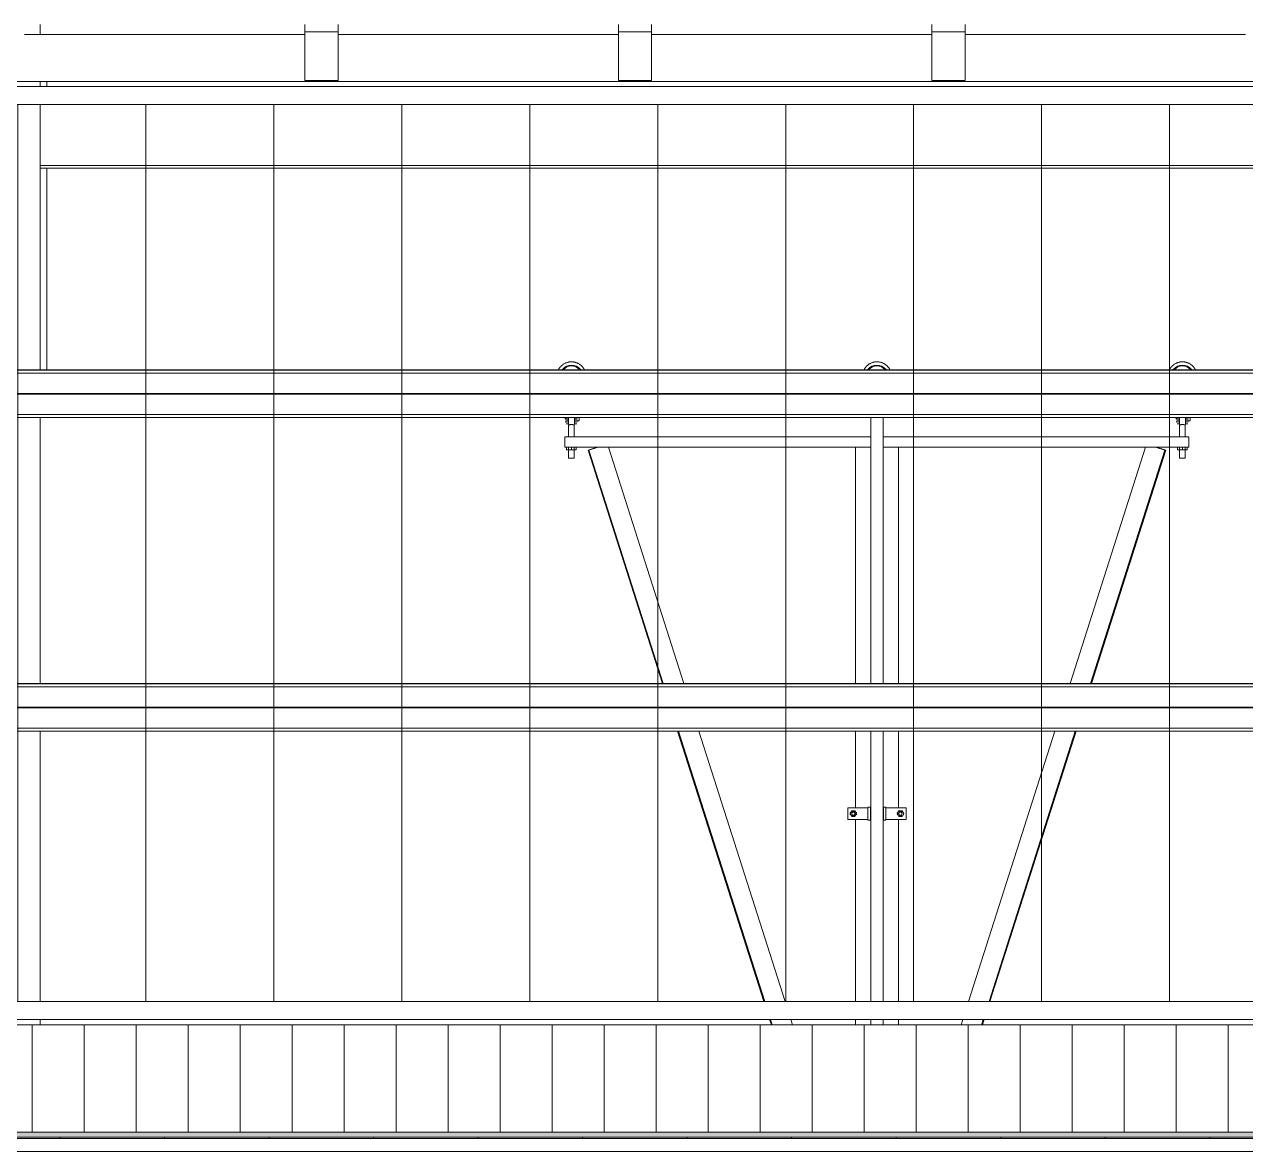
# Model space of a CAD drawing. Header units: inches. Extents: x -23565 to -21, y -324 to 853.
# Drawn here: x -2414.6 to -2226.7, y 173 to 346.4 of the extents above; entities that cross this region are included whole.
import ezdxf

# ---------------------------------------------------------------- set-up
doc = ezdxf.new("R2010")
doc.units = ezdxf.units.IN
doc.header["$MEASUREMENT"] = 0
for name, color, linetype, lineweight in [('A-GLAZ-CWMG', 51, 'Continuous', 13), ('A-ROOF', 132, 'Continuous', 13), ('A-ROOF-PATT', 132, 'Continuous', 13), ('A-WALL', 113, 'Continuous', 13), ('A-WALL-PATT', 111, 'Continuous', 25), ('I-WALL', 2, 'Continuous', 13), ('Q-SPCQ', 91, 'Continuous', 13), ('S-BEAM', 12, 'Continuous', 13)]:
    doc.layers.add(name, color=color, linetype=linetype, lineweight=lineweight)

# ---------------------------------------------------------------- blocks, each defined once
blk = doc.blocks.new('Basketball_Backstop-Performance_Sports_Systems-3103-Ceiling_Hung - 27_-0_ to 27_-11 7_8_-706978-Building Section - East_West looking South _ Fieldhouse')
at = {"layer": 'Q-SPCQ', "color": 10, "lineweight": 9}
for p, q in [((24908.67, 285.69), (24908.67, 285.91)), ((24908.67, 285.91), (24908.67, 285.69)), ((24908.67, 285.69), (24908.67, 285.69)), ((24908.8, 285.69), (24908.8, 285.94)), ((24908.8, 285.16), (24908.8, 285.69)), ((24909.05, 285.94), (24909.05, 285.69)), ((24909.14, 285.94), (24909.05, 285.94)), ((24909.05, 285.69), (24909.05, 285.16)), ((24909.14, 285.66), (24909.14, 285.89)), ((24909.14, 284.87), (24909.14, 285.66)), ((24910.17, 285.94), (24910.08, 285.94)), ((24910.08, 285.89), (24910.08, 285.66)), ((24910.08, 285.66), (24910.08, 284.87)), ((24910.17, 285.69), (24910.17, 285.94)), ((24910.17, 285.16), (24910.17, 285.69)), ((24910.42, 285.94), (24910.42, 285.69)), ((24910.8, 285.94), (24910.42, 285.94)), ((24910.42, 285.69), (24910.42, 285.16)), ((24910.8, 285.93), (24910.8, 285.69)), ((24910.8, 285.69), (24910.8, 285.45)), ((24955.67, 285.94), (24955.67, 245.04)), ((24957.55, 245.04), (24957.55, 285.94)), ((25002.67, 285.69), (25002.67, 285.91)), ((25002.67, 285.91), (25002.67, 285.69)), ((25002.67, 285.69), (25002.67, 285.69)), ((25002.8, 285.69), (25002.8, 285.94)), ((25002.8, 285.16), (25002.8, 285.69)), ((25003.05, 285.94), (25003.05, 285.69)), ((25003.14, 285.94), (25003.05, 285.94)), ((25003.05, 285.69), (25003.05, 285.16)), ((25003.14, 285.66), (25003.14, 285.89)), ((25003.14, 284.87), (25003.14, 285.66)), ((25004.17, 285.94), (25004.08, 285.94)), ((25004.08, 285.89), (25004.08, 285.66)), ((25004.08, 285.66), (25004.08, 284.87)), ((25004.17, 285.69), (25004.17, 285.94)), ((25004.17, 285.16), (25004.17, 285.69)), ((25004.42, 285.94), (25004.42, 285.69)), ((25004.8, 285.94), (25004.42, 285.94)), ((25004.42, 285.69), (25004.42, 285.16)), ((25004.8, 285.93), (25004.8, 285.69)), ((25004.8, 285.69), (25004.8, 285.45)), ((24908.67, 285.25), (24908.8, 285.25)), ((24908.8, 284.94), (24909.05, 284.94)), ((24909.05, 285.44), (24909.14, 285.44)), ((24909.14, 284.75), (24909.17, 284.75)), ((24909.17, 284.75), (24909.17, 282.95)), ((24910.04, 282.95), (24910.04, 284.75)), ((24910.04, 284.75), (24910.08, 284.75)), ((24910.08, 285.44), (24910.17, 285.44)), ((24910.17, 284.94), (24910.42, 284.94)), ((24910.42, 285.44), (24910.8, 285.44)), ((25002.67, 285.25), (25002.8, 285.25)), ((25002.8, 284.94), (25003.05, 284.94)), ((25003.05, 285.44), (25003.14, 285.44)), ((25003.14, 284.75), (25003.17, 284.75)), ((25003.17, 284.75), (25003.17, 282.95)), ((25004.04, 282.95), (25004.04, 284.75)), ((25004.04, 284.75), (25004.08, 284.75)), ((25004.08, 285.44), (25004.17, 285.44)), ((25004.17, 284.94), (25004.42, 284.94)), ((25004.42, 285.44), (25004.8, 285.44)), ((24908.61, 281.37), (24908.61, 282.95)), ((24955.68, 282.95), (24908.61, 282.95)), ((25004.61, 282.95), (24957.55, 282.95)), ((25004.61, 282.95), (25004.61, 281.37)), ((24955.68, 281.37), (24908.61, 281.37)), ((24908.86, 281.37), (24908.86, 280.94)), ((24909.61, 280.94), (24908.86, 280.94)), ((24909.17, 281.37), (24909.17, 279.69)), ((24909.61, 281.37), (24909.61, 280.94)), ((24910.36, 280.94), (24909.61, 280.94)), ((24910.04, 279.69), (24910.04, 281.37)), ((24910.36, 281.37), (24910.36, 280.94)), ((24913.59, 281.37), (24912.17, 280.92)), ((24912.17, 280.92), (24912.3, 280.92)), ((24912.17, 280.92), (24923.61, 245.04)), ((24912.3, 280.92), (24913.73, 281.37)), ((24923.74, 245.04), (24912.3, 280.92)), ((24915.29, 281.37), (24926.88, 245.04)), ((24953.29, 281.37), (24953.29, 245.04)), ((25004.61, 281.37), (24957.55, 281.37)), ((24959.92, 245.04), (24959.92, 281.37)), ((24986.33, 245.04), (24997.92, 281.37)), ((25000.91, 280.92), (24989.47, 245.04)), ((25001.04, 280.92), (24989.6, 245.04)), ((24999.49, 281.37), (25000.91, 280.92)), ((25001.04, 280.92), (24999.62, 281.37)), ((25000.91, 280.92), (25001.04, 280.92)), ((25002.86, 281.37), (25002.86, 280.94)), ((25003.61, 280.94), (25002.86, 280.94)), ((25003.17, 281.37), (25003.17, 279.69)), ((25003.61, 281.37), (25003.61, 280.94)), ((25004.36, 280.94), (25003.61, 280.94)), ((25004.04, 279.69), (25004.04, 281.37)), ((25004.36, 281.37), (25004.36, 280.94)), ((24910.04, 279.69), (24909.17, 279.69)), ((25004.04, 279.69), (25003.17, 279.69)), ((24925.95, 237.69), (24939.22, 196.09)), ((24939.35, 196.09), (24926.09, 237.69)), ((24929.23, 237.69), (24942.49, 196.09)), ((24953.29, 237.69), (24953.29, 225.92)), ((24955.67, 237.69), (24955.67, 196.09)), ((24957.55, 196.09), (24957.55, 237.65)), ((24959.92, 225.86), (24959.92, 237.65)), ((24970.72, 196.09), (24983.99, 237.69)), ((24987.12, 237.69), (24973.86, 196.09)), ((24987.26, 237.69), (24973.99, 196.09)), ((24955.23, 225.87), (24952.11, 225.87)), ((24952.11, 225.56), (24952.11, 225.87)), ((24952.11, 224.44), (24952.11, 225.56)), ((24955.61, 226), (24955.23, 226)), ((24955.23, 225.95), (24955.23, 224)), ((24955.61, 224), (24955.61, 225.96)), ((24955.67, 225.96), (24955.67, 196.09)), ((24957.98, 226), (24957.61, 226)), ((24957.61, 225.99), (24957.61, 224)), ((24957.98, 224), (24957.98, 225.99)), ((24961.11, 225.87), (24957.98, 225.87)), ((24961.11, 225.87), (24961.11, 225.56)), ((24961.11, 225.56), (24961.11, 224.44)), ((24952.11, 224.12), (24952.11, 224.44)), ((24952.11, 224.12), (24955.23, 224.12)), ((24952.73, 225.44), (24952.48, 225)), ((24952.48, 225), (24952.73, 224.56)), ((24953.23, 225.44), (24952.73, 225.44)), ((24952.73, 224.56), (24953.23, 224.56)), ((24952.76, 225.28), (24952.94, 225.28)), ((24952.94, 224.72), (24952.76, 224.72)), ((24953.02, 225.28), (24953.2, 225.28)), ((24953.2, 224.72), (24953.02, 224.72)), ((24953.49, 225), (24953.23, 225.44)), ((24953.23, 224.56), (24953.49, 225)), ((24953.29, 225.08), (24953.29, 224.92)), ((24953.29, 224.14), (24953.29, 196.09)), ((24955.23, 224), (24955.61, 224)), ((24957.61, 224), (24957.98, 224)), ((24957.98, 224.12), (24961.11, 224.12)), ((24959.98, 225.44), (24959.73, 225)), ((24959.73, 225), (24959.98, 224.56)), ((24959.92, 224.92), (24959.92, 225.08)), ((24959.92, 196.09), (24959.92, 224.14)), ((24960.48, 225.44), (24959.98, 225.44)), ((24959.98, 224.56), (24960.48, 224.56)), ((24960.01, 225.28), (24960.19, 225.28)), ((24960.19, 224.72), (24960.01, 224.72)), ((24960.27, 225.28), (24960.45, 225.28)), ((24960.45, 224.72), (24960.27, 224.72)), ((24960.74, 225), (24960.48, 225.44)), ((24960.48, 224.56), (24960.74, 225)), ((24961.11, 224.44), (24961.11, 224.12))]:
    blk.add_line(p, q, dxfattribs=at)
at = {"layer": 'Q-SPCQ', "color": 8, "lineweight": 9}
for p, q in [((24940.1, 193.34), (24940.37, 192.49)), ((24940.5, 192.49), (24940.23, 193.34)), ((24943.37, 193.34), (24943.64, 192.49)), ((24953.29, 193.34), (24953.29, 192.49)), ((24955.67, 193.34), (24955.67, 192.49)), ((24955.67, 193.34), (24955.67, 192.49)), ((24957.55, 192.49), (24957.55, 193.34)), ((24959.92, 192.49), (24959.92, 193.34)), ((24969.57, 192.49), (24969.84, 193.34)), ((24972.98, 193.34), (24972.71, 192.49)), ((24973.12, 193.34), (24972.85, 192.49))]:
    blk.add_line(p, q, dxfattribs=at)
at = {"layer": 'Q-SPCQ', "color": 10, "lineweight": 9, "flags": 128}
for points in [[(24911.61, 293.29), (24911.56, 293.37), (24911.52, 293.45), (24911.47, 293.52), (24911.42, 293.59), (24911.36, 293.66), (24911.3, 293.73), (24911.24, 293.8), (24911.18, 293.86), (24911.11, 293.93), (24911.05, 293.98), (24910.97, 294.04), (24910.9, 294.09), (24910.83, 294.14), (24910.75, 294.19), (24910.67, 294.23), (24910.59, 294.28), (24910.51, 294.31), (24910.43, 294.35), (24910.34, 294.38), (24910.26, 294.41), (24910.17, 294.43), (24910.08, 294.45), (24909.99, 294.47), (24909.91, 294.48), (24909.82, 294.49), (24909.73, 294.5), (24909.64, 294.5), (24909.55, 294.5), (24909.46, 294.49), (24909.37, 294.49), (24909.28, 294.48), (24909.19, 294.46), (24909.1, 294.44), (24909.01, 294.42), (24908.93, 294.39), (24908.84, 294.36), (24908.76, 294.33), (24908.68, 294.3), (24908.59, 294.26), (24908.51, 294.21), (24908.44, 294.17), (24908.36, 294.12), (24908.29, 294.07), (24908.22, 294.01), (24908.15, 293.96), (24908.08, 293.9), (24908.01, 293.83), (24907.95, 293.77), (24907.89, 293.7), (24907.84, 293.63), (24907.78, 293.56), (24907.73, 293.49), (24907.68, 293.41), (24907.64, 293.33)], [(24958.61, 293.29), (24958.56, 293.37), (24958.52, 293.45), (24958.47, 293.52), (24958.42, 293.59), (24958.36, 293.66), (24958.3, 293.73), (24958.24, 293.8), (24958.18, 293.86), (24958.11, 293.93), (24958.05, 293.98), (24957.97, 294.04), (24957.9, 294.09), (24957.83, 294.14), (24957.75, 294.19), (24957.67, 294.23), (24957.59, 294.28), (24957.51, 294.31), (24957.43, 294.35), (24957.34, 294.38), (24957.26, 294.41), (24957.17, 294.43), (24957.08, 294.45), (24956.99, 294.47), (24956.91, 294.48), (24956.82, 294.49), (24956.73, 294.5), (24956.64, 294.5), (24956.55, 294.5), (24956.46, 294.49), (24956.37, 294.49), (24956.28, 294.48), (24956.19, 294.46), (24956.1, 294.44), (24956.01, 294.42), (24955.93, 294.39), (24955.84, 294.36), (24955.76, 294.33), (24955.68, 294.3), (24955.59, 294.26), (24955.51, 294.21), (24955.44, 294.17), (24955.36, 294.12), (24955.29, 294.07), (24955.22, 294.01), (24955.15, 293.96), (24955.08, 293.9), (24955.01, 293.83), (24954.95, 293.77), (24954.89, 293.7), (24954.84, 293.63), (24954.78, 293.56), (24954.73, 293.49), (24954.68, 293.41), (24954.64, 293.33)], [(25005.61, 293.29), (25005.56, 293.37), (25005.52, 293.45), (25005.47, 293.52), (25005.42, 293.59), (25005.36, 293.66), (25005.3, 293.73), (25005.24, 293.8), (25005.18, 293.86), (25005.11, 293.93), (25005.05, 293.98), (25004.97, 294.04), (25004.9, 294.09), (25004.83, 294.14), (25004.75, 294.19), (25004.67, 294.23), (25004.59, 294.28), (25004.51, 294.31), (25004.43, 294.35), (25004.34, 294.38), (25004.26, 294.41), (25004.17, 294.43), (25004.08, 294.45), (25003.99, 294.47), (25003.91, 294.48), (25003.82, 294.49), (25003.73, 294.5), (25003.64, 294.5), (25003.55, 294.5), (25003.46, 294.49), (25003.37, 294.49), (25003.28, 294.48), (25003.19, 294.46), (25003.1, 294.44), (25003.01, 294.42), (25002.93, 294.39), (25002.84, 294.36), (25002.76, 294.33), (25002.68, 294.3), (25002.59, 294.26), (25002.51, 294.21), (25002.44, 294.17), (25002.36, 294.12), (25002.29, 294.07), (25002.22, 294.01), (25002.15, 293.96), (25002.08, 293.9), (25002.01, 293.83), (25001.95, 293.77), (25001.89, 293.7), (25001.84, 293.63), (25001.78, 293.56), (25001.73, 293.49), (25001.68, 293.41), (25001.64, 293.33)], [(24952.73, 225), (24952.73, 225.01), (24952.73, 225.02), (24952.73, 225.03), (24952.73, 225.04), (24952.74, 225.05), (24952.74, 225.06), (24952.74, 225.07), (24952.74, 225.08), (24952.75, 225.09)], [(24952.75, 224.91), (24952.75, 224.92), (24952.74, 224.93), (24952.74, 224.94), (24952.74, 224.95), (24952.74, 224.96), (24952.73, 224.97), (24952.73, 224.98), (24952.73, 224.99), (24952.73, 225), (24952.73, 225)], [(24952.83, 224.8), (24952.82, 224.81), (24952.82, 224.81), (24952.81, 224.82), (24952.8, 224.83), (24952.8, 224.83), (24952.79, 224.84), (24952.78, 224.85), (24952.78, 224.86), (24952.77, 224.86), (24952.77, 224.87)], [(24952.86, 225.22), (24952.87, 225.23), (24952.88, 225.23), (24952.89, 225.23), (24952.9, 225.24), (24952.91, 225.24), (24952.92, 225.24), (24952.93, 225.24), (24952.94, 225.25), (24952.95, 225.25), (24952.96, 225.25), (24952.97, 225.25), (24952.98, 225.25), (24952.98, 225.25)], [(24952.98, 224.75), (24952.97, 224.75), (24952.96, 224.75), (24952.95, 224.75), (24952.94, 224.75), (24952.93, 224.75), (24952.92, 224.76), (24952.91, 224.76), (24952.9, 224.76), (24952.89, 224.77), (24952.88, 224.77), (24952.88, 224.77), (24952.87, 224.78), (24952.86, 224.78)], [(24952.98, 225.25), (24952.98, 225.25), (24952.99, 225.25), (24953.01, 225.25)], [(24953, 224.75), (24952.99, 224.75), (24952.98, 224.75), (24952.98, 224.75)], [(24953.19, 224.75), (24953.15, 224.75), (24953.1, 224.75), (24953.07, 224.75), (24953.04, 224.75), (24953.02, 224.75)], [(24953.03, 225.25), (24953.05, 225.25), (24953.09, 225.25), (24953.12, 225.25), (24953.17, 225.25), (24953.21, 225.25)], [(24960.13, 224.75), (24960.09, 224.75), (24960.05, 224.75), (24960.01, 224.75)], [(24960.02, 225.25), (24960.07, 225.25), (24960.11, 225.25), (24960.14, 225.25), (24960.17, 225.25), (24960.2, 225.25)], [(24960.21, 225.25), (24960.22, 225.25), (24960.23, 225.25), (24960.23, 225.25)], [(24960.23, 224.75), (24960.23, 224.75), (24960.22, 224.75)], [(24960.23, 225.25), (24960.24, 225.25), (24960.25, 225.25), (24960.26, 225.25), (24960.27, 225.25), (24960.28, 225.25), (24960.29, 225.24)], [(24960.27, 224.75), (24960.26, 224.75), (24960.25, 224.75), (24960.24, 224.75), (24960.23, 224.75), (24960.23, 224.75)], [(24960.38, 224.8), (24960.37, 224.8), (24960.37, 224.79), (24960.36, 224.78), (24960.35, 224.78), (24960.34, 224.77), (24960.33, 224.77), (24960.32, 224.77)], [(24960.34, 225.23), (24960.35, 225.22), (24960.36, 225.22), (24960.36, 225.21), (24960.37, 225.21), (24960.38, 225.2), (24960.39, 225.19), (24960.4, 225.19), (24960.4, 225.18), (24960.41, 225.17), (24960.42, 225.17), (24960.42, 225.16), (24960.43, 225.15), (24960.44, 225.14), (24960.44, 225.14), (24960.45, 225.13)], [(24960.46, 225.09), (24960.47, 225.08), (24960.47, 225.07), (24960.47, 225.06), (24960.48, 225.05)]]:
    blk.add_lwpolyline(points, dxfattribs=at)
at = {"layer": 'Q-SPCQ', "color": 10, "lineweight": 9}
for centre, radius, start, end in [((24909.61, 292.25), 1.75, 37.0188, 142.9812), ((24909.61, 292.25), 1.63, 40.3443, 139.6557), ((24956.61, 292.25), 1.75, 37.0188, 142.9812), ((24956.61, 292.25), 1.62, 40.3443, 139.6557), ((25003.61, 292.25), 1.75, 37.0188, 142.9812), ((25003.61, 292.25), 1.62, 40.3443, 139.6557), ((24952.76, 225), 0.281, 135, 165), ((24952.76, 225), 0.281, 195, 225), ((24952.98, 225), 0.25, 0, 180), ((24952.98, 225), 0.25, 150, 225), ((24952.98, 225), 0.25, 180, 0), ((24952.98, 225), 0.25, 90, 120), ((24952.98, 225), 0.25, 240, 270), ((24952.98, 225), 0.25, 45, 90), ((24952.98, 225), 0.25, 270, 300), ((24952.98, 225), 0.25, 330, 30), ((24953.2, 225), 0.281, 15, 45), ((24953.2, 225), 0.281, 315, 345), ((24960.01, 225), 0.281, 135, 165), ((24960.01, 225), 0.281, 195, 225), ((24960.23, 225), 0.25, 0, 180), ((24960.23, 225), 0.25, 180, 0), ((24960.23, 225), 0.25, 90, 105), ((24960.23, 225), 0.25, 75, 90), ((24960.23, 225), 0.25, 15, 60), ((24960.45, 225), 0.281, 15, 45), ((24960.45, 225), 0.281, 315, 345)]:
    blk.add_arc(centre, radius, start, end, dxfattribs=at)
for points in [[(24910.04, 284.75), (24910.04, 284.75), (24910.04, 284.75), (24910.03, 284.76), (24910.02, 284.76), (24910, 284.77), (24909.99, 284.78), (24909.97, 284.78), (24909.95, 284.79), (24909.94, 284.79), (24909.93, 284.8), (24909.91, 284.81), (24909.89, 284.81), (24909.86, 284.82), (24909.84, 284.83), (24909.83, 284.83), (24909.81, 284.84), (24909.79, 284.84), (24909.76, 284.85), (24909.72, 284.85), (24909.68, 284.86), (24909.65, 284.86), (24909.61, 284.86), (24909.57, 284.86), (24909.53, 284.86), (24909.49, 284.85), (24909.46, 284.85), (24909.43, 284.84), (24909.4, 284.84), (24909.39, 284.83), (24909.37, 284.83), (24909.35, 284.82), (24909.32, 284.81), (24909.3, 284.81), (24909.28, 284.8), (24909.27, 284.79), (24909.26, 284.79), (24909.25, 284.78), (24909.23, 284.78), (24909.21, 284.77), (24909.2, 284.76), (24909.18, 284.76), (24909.17, 284.75), (24909.17, 284.75), (24909.17, 284.75)], [(25004.04, 284.75), (25004.04, 284.75), (25004.04, 284.75), (25004.03, 284.76), (25004.02, 284.76), (25004, 284.77), (25003.99, 284.78), (25003.97, 284.78), (25003.95, 284.79), (25003.94, 284.79), (25003.93, 284.8), (25003.91, 284.81), (25003.89, 284.81), (25003.86, 284.82), (25003.84, 284.83), (25003.83, 284.83), (25003.81, 284.84), (25003.79, 284.84), (25003.76, 284.85), (25003.72, 284.85), (25003.68, 284.86), (25003.65, 284.86), (25003.61, 284.86), (25003.57, 284.86), (25003.53, 284.86), (25003.49, 284.85), (25003.46, 284.85), (25003.43, 284.84), (25003.4, 284.84), (25003.39, 284.83), (25003.37, 284.83), (25003.35, 284.82), (25003.32, 284.81), (25003.3, 284.81), (25003.28, 284.8), (25003.27, 284.79), (25003.26, 284.79), (25003.25, 284.78), (25003.23, 284.78), (25003.21, 284.77), (25003.2, 284.76), (25003.18, 284.76), (25003.17, 284.75), (25003.17, 284.75), (25003.17, 284.75)]]:
    blk.add_open_spline(points, degree=3, knots=[0, 0, 0, 0, 0.055556, 0.083333, 0.111111, 0.138889, 0.166667, 0.194444, 0.208333, 0.222222, 0.236111, 0.25, 0.277778, 0.305556, 0.319444, 0.333333, 0.347222, 0.361111, 0.388889, 0.416667, 0.444444, 0.472222, 0.5, 0.527778, 0.555556, 0.583333, 0.611111, 0.638889, 0.652778, 0.666667, 0.680556, 0.694444, 0.722222, 0.75, 0.763889, 0.777778, 0.791667, 0.805556, 0.833333, 0.861111, 0.888889, 0.916667, 0.944444, 1, 1, 1, 1], dxfattribs=at)
blk = doc.blocks.new('Rectangular Mullion - Profile_Polycarbonate_Upper and left-1767982-Building Section - East_West looking South _ Fieldhouse')
at = {"layer": 'A-GLAZ-CWMG', "color": 8, "lineweight": 9}
for p, q in [((26278.39, 336.84), (22784.14, 336.84)), ((26278.39, 334.09), (22784.14, 334.09))]:
    blk.add_line(p, q, dxfattribs=at)
blk = doc.blocks.new('Rectangular Mullion - Profile_Polycarbonate_Lower-1767983-Building Section - East_West looking South _ Fieldhouse')
at = {"layer": 'A-GLAZ-CWMG', "color": 8, "lineweight": 9}
for p, q in [((22784.14, 196.09), (26269.89, 196.09)), ((22784.14, 193.34), (26269.89, 193.34))]:
    blk.add_line(p, q, dxfattribs=at)
blk = doc.blocks.new('W-Wide Flange - W12X22-1533120-Building Section - East_West looking South _ Fieldhouse')
at = {"layer": 'S-BEAM', "color": 10, "lineweight": 9}
for p, q in [((24827.89, 324.71), (25107.39, 324.71)), ((24827.89, 324.29), (25107.39, 324.29))]:
    blk.add_line(p, q, dxfattribs=at)
blk = doc.blocks.new('columns and girder2 - one-V145-Building Section - East_West looking South _ Fieldhouse')
at = {"layer": 'S-BEAM', "color": 8, "lineweight": 9}
for p, q in [((24817.89, 344.87), (24817.89, 346.39)), ((24827.89, 346.39), (24827.89, 344.87)), ((24816.89, 336.84), (24816.89, 337.62)), ((24817.89, 336.84), (24817.89, 337.62)), ((24827.89, 337.62), (24827.89, 336.84)), ((24828.89, 337.62), (24828.89, 336.84)), ((24817.89, 192.49), (24817.89, 193.34)), ((24827.89, 192.49), (24827.89, 193.34))]:
    blk.add_line(p, q, dxfattribs=at)
at = {"layer": 'S-BEAM', "color": 10, "lineweight": 9}
for p, q in [((24817.89, 293.29), (24817.89, 334.09)), ((24827.89, 293.29), (24827.89, 334.09)), ((24816.89, 308.31), (24816.89, 324.29)), ((24828.89, 324.29), (24828.89, 293.29)), ((24816.89, 293.29), (24816.89, 306.88)), ((24817.89, 245.04), (24817.89, 285.94)), ((24827.89, 245.04), (24827.89, 285.94)), ((24817.89, 196.09), (24817.89, 237.69)), ((24827.89, 196.09), (24827.89, 237.69))]:
    blk.add_line(p, q, dxfattribs=at)
blk = doc.blocks.new('Girt_Z - 10_D-1732176-Building Section - East_West looking South _ Fieldhouse')
at = {"layer": 'S-BEAM', "color": 10, "lineweight": 9}
for p, q in [((26269.89, 245.04), (22791.39, 245.04)), ((26269.89, 244.96), (22791.39, 244.96)), ((26269.89, 244.51), (22791.39, 244.51)), ((26269.89, 241.37), (22791.39, 241.37)), ((26269.89, 241.3), (22791.39, 241.3)), ((22791.39, 238.17), (26269.89, 238.17)), ((26269.89, 237.69), (22791.39, 237.69))]:
    blk.add_line(p, q, dxfattribs=at)
blk = doc.blocks.new('Girt_Z - 10_D-1241717-Building Section - East_West looking South _ Fieldhouse')
at = {"layer": 'S-BEAM', "color": 10, "lineweight": 9}
for p, q in [((26273.39, 293.29), (22791.39, 293.29)), ((26273.39, 293.21), (22791.39, 293.21)), ((26273.39, 292.76), (22791.39, 292.76)), ((26273.39, 289.62), (22791.39, 289.62)), ((26273.39, 289.55), (22791.39, 289.55)), ((22791.39, 286.42), (26273.39, 286.42)), ((26273.39, 285.94), (22791.39, 285.94))]:
    blk.add_line(p, q, dxfattribs=at)
blk = doc.blocks.new('Dimension Lumber - 5_5 x 7_5 Glulam-1730092-Building Section - East_West looking South _ Fieldhouse')
at = {"layer": 'S-BEAM', "color": 8, "lineweight": 9}
for p, q in [((26267.83, 346.4), (26267.83, 345.28)), ((26272.95, 345.28), (26272.95, 346.4))]:
    blk.add_line(p, q, dxfattribs=at)
at = {"layer": 'S-BEAM', "color": 7}
for p, q in [((26272.95, 345.28), (26267.83, 345.28)), ((26267.83, 345.28), (26267.83, 337.78)), ((26272.95, 337.78), (26272.95, 345.28)), ((26267.83, 337.78), (26272.95, 337.78))]:
    blk.add_line(p, q, dxfattribs=at)

msp = doc.modelspace()

# ---------------------------------------------------------------- hatches: boundary and pattern name
at = {"layer": 'A-ROOF-PATT', "lineweight": 9}
h = msp.add_hatch(dxfattribs=at)
h.set_pattern_fill('FP_67', color=8, style=0, pattern_type=2)
h.set_pattern_definition([(90, (-27239.709, 1105.644), (-16.082, 1e-15), [])])
h.paths.add_polyline_path([(-979.70847, 175.04895), (-968.1175, 175.04895), (-968.1175, 175.21788), (-4428.8675, 175.21788), (-4428.8675, 175.04895), (-1014.26772, 175.04895)], flags=0)
at = {"layer": 'A-WALL-PATT', "lineweight": 9}
h = msp.add_hatch(dxfattribs=at)
h.set_pattern_fill('FP_72', color=8, style=0, pattern_type=2)
h.set_pattern_definition([(90, (-958.868, 0), (-19.685, 1e-15), [])])
h.paths.add_polyline_path([(-4455.8675, 196.09153), (-970.1175, 196.09153), (-970.1175, 239.59911), (-970.1175, 239.6875), (-970.055, 248.36288), (-961.6175, 248.36288), (-961.6175, 334.09126), (-4455.8675, 334.09126), (-4455.8675, 232.76792)], flags=0)
h = msp.add_hatch(dxfattribs=at)
h.set_pattern_fill('FP_77', color=8, style=0, pattern_type=2)
h.set_pattern_definition([(90, (-965.377, 0), (-8, 5e-16), [])])
h.paths.add_polyline_path([(-2603.99322, 176), (-968.1175, 176), (-968.1175, 192.49369), (-4453.6185, 192.49369), (-4453.6185, 187.70742), (-4429.3675, 188.71788), (-4429.3675, 186.71614), (-4441.1175, 186.21614), (-4429.3675, 186.21614), (-4429.3675, 176), (-2673.11172, 176)], flags=0)
h.paths.add_polyline_path([(-4453.6185, 185.57548), (-4443.3675, 186.03385), (-4443.3675, 186.13281), (-4453.6185, 185.70568)], flags=0)
h = msp.add_hatch(dxfattribs=at)
h.set_pattern_fill('FP_66', color=8, style=0, pattern_type=2)
h.set_pattern_definition([(90, (-1983.12, 1159.75), (-193, -193), [48, -145]), (180, (-1983.12, 1159.75), (-2e-14, -193), [96, -97]), (270, (-2079.12, 1207.75), (-193, -193), [48, -145]), (180, (-1983.12, 1207.75), (-2e-14, -193), [96, -97]), (270, (-2079.62, 1207.75), (-193, -193), [48, -145]), (180, (-2079.62, 1207.75), (-2e-14, -193), [96, -97]), (90, (-2175.62, 1159.75), (-193, -193), [48, -145]), (180, (-2079.62, 1159.75), (-2e-14, -193), [96, -97]), (90, (-2030.87, 1208), (-193, -193), [48, -145]), (180, (-1982.74, 1208), (-2e-14, -193), [48.125, -144.875]), (180, (-1982.74, 1256), (-2e-14, -193), [48.125, -144.875]), (90, (-2127.37, 1208), (-193, -193), [48, -145]), (180, (-2031.37, 1208), (-2e-14, -193), [96, -97]), (270, (-2031.37, 1256), (-193, -193), [48, -145]), (180, (-2031.37, 1256), (-2e-14, -193), [96, -97]), (180, (-2127.87, 1208), (-2e-14, -193), [48, -145]), (270, (-2127.87, 1256), (-193, -193), [48, -145]), (180, (-2127.87, 1256), (-2e-14, -193), [48, -145]), (90, (-1983.12, 1256.25), (-193, -193), [48, -145]), (180, (-1983.12, 1256.25), (-2e-14, -193), [96, -97]), (270, (-2079.12, 1304.25), (-193, -193), [48, -145]), (180, (-1983.12, 1304.25), (-2e-14, -193), [96, -97]), (270, (-2079.62, 1304.25), (-193, -193), [48, -145]), (180, (-2079.62, 1304.25), (-2e-14, -193), [96, -97]), (90, (-2175.62, 1256.25), (-193, -193), [48, -145]), (180, (-2079.62, 1256.25), (-2e-14, -193), [96, -97]), (90, (-2030.87, 1304.5), (-193, -193), [48, -145]), (180, (-1982.74, 1304.5), (-2e-14, -193), [48.125, -144.875]), (180, (-1982.74, 1352.5), (-2e-14, -193), [48.125, -144.875]), (90, (-2127.37, 1304.5), (-193, -193), [48, -145]), (180, (-2031.37, 1304.5), (-2e-14, -193), [96, -97]), (270, (-2031.37, 1352.5), (-193, -193), [48, -145]), (180, (-2031.37, 1352.5), (-2e-14, -193), [96, -97]), (180, (-2127.87, 1304.5), (-2e-14, -193), [48, -145]), (270, (-2127.87, 1352.5), (-193, -193), [48, -145]), (180, (-2127.87, 1352.5), (-2e-14, -193), [48, -145])])
h.paths.add_polyline_path([(-4458.6185, 0), (-4440.6175, 0), (-4440.6175, 98.25), (-4438.8675, 98.25), (-4438.8675, 150.19619), (-4438.6125, 150.19619), (-4438.6125, 150.46142), (-4437.02755, 150.52092), (-4436.78172, 150.77437), (-4436.7275, 150.71301), (-4436.45431, 150.62326), (-4436.37686, 150.65519), (-4436.08727, 150.4765), (-4435.63347, 150.46142), (-4434.6225, 150.46142), (-4434.6175, 150.19619), (-4433.9925, 150.19619), (-4433.9925, 98.25), (-2610.1175, 98.25527), (-2610.1175, 161.85007), (-2703.6175, 161.85007), (-2703.6175, 160.67649), (-2705.55055, 160.65416), (-2705.90741, 160.48216), (-2706.15437, 160.17221), (-2706.2425, 159.78572), (-2706.16054, 149.0784), (-2706.03022, 148.86986), (-2705.69626, 148.62723), (-2705.3525, 148.55476), (-2703.6175, 148.55476), (-2703.6175, 147.02466), (-2709.6175, 147.02466), (-2709.6175, 148.55476), (-2707.53875, 148.62723), (-2707.30733, 148.76723), (-2707.06488, 149.10156), (-2706.9925, 149.30858), (-2707.02051, 160.00023), (-2707.18667, 160.34111), (-2707.49635, 160.58828), (-2707.8825, 160.67649), (-2709.6175, 160.67649), (-2709.6175, 161.85007), (-2993.1175, 161.85007), (-2993.1175, 160.67649), (-2995.05055, 160.65416), (-2995.40741, 160.48216), (-2995.65437, 160.17221), (-2995.7425, 159.78572), (-2995.66054, 149.0784), (-2995.53022, 148.86986), (-2995.19626, 148.62723), (-2994.8525, 148.55476), (-2993.1175, 148.55476), (-2993.1175, 147.02466), (-2999.1175, 147.02466), (-2999.1175, 148.55476), (-2997.03875, 148.62723), (-2996.80733, 148.76723), (-2996.56488, 149.10156), (-2996.4925, 149.30858), (-2996.52051, 160.00023), (-2996.68667, 160.34111), (-2996.99635, 160.58828), (-2997.3825, 160.67649), (-2999.1175, 160.67649), (-2999.1175, 161.85007), (-3282.6175, 161.85007), (-3282.6175, 160.67649), (-3284.55055, 160.65416), (-3284.90741, 160.48216), (-3285.15437, 160.17221), (-3285.2425, 159.78572), (-3285.16054, 149.0784), (-3285.03022, 148.86986), (-3284.69626, 148.62723), (-3284.3525, 148.55476), (-3282.6175, 148.55476), (-3282.6175, 147.02466), (-3288.6175, 147.02466), (-3288.6175, 148.55476), (-3286.53841, 148.62737), (-3286.30733, 148.76723), (-3286.06488, 149.10156), (-3285.9925, 149.30858), (-3286.02051, 160.00023), (-3286.18667, 160.34111), (-3286.49635, 160.58828), (-3286.8825, 160.67649), (-3288.6175, 160.67649), (-3288.6175, 161.85007), (-3572.1175, 161.85007), (-3572.1175, 160.67649), (-3574.05055, 160.65416), (-3574.40741, 160.48216), (-3574.65437, 160.17221), (-3574.7425, 159.78572), (-3574.66054, 149.0784), (-3574.53022, 148.86986), (-3574.19626, 148.62723), (-3573.8525, 148.55476), (-3572.1175, 148.55476), (-3572.1175, 147.02466), (-3578.1175, 147.02466), (-3578.1175, 148.55476), (-3576.03875, 148.62723), (-3575.80733, 148.76723), (-3575.56488, 149.10156), (-3575.4925, 149.30858), (-3575.52051, 160.00023), (-3575.68667, 160.34111), (-3575.99635, 160.58828), (-3576.3825, 160.67649), (-3578.1175, 160.67649), (-3578.1175, 161.85007), (-3861.6175, 161.85007), (-3861.6175, 160.67649), (-3863.55055, 160.65416), (-3863.90741, 160.48216), (-3864.15437, 160.17221), (-3864.2425, 159.78572), (-3864.16054, 149.0784), (-3864.03022, 148.86986), (-3863.69626, 148.62723), (-3863.3525, 148.55476), (-3861.6175, 148.55476), (-3861.6175, 147.02466), (-3867.6175, 147.02466), (-3867.6175, 148.55476), (-3865.53875, 148.62723), (-3865.30733, 148.76723), (-3865.06488, 149.10156), (-3864.9925, 149.30858), (-3865.02051, 160.00023), (-3865.18667, 160.34111), (-3865.49635, 160.58828), (-3865.8825, 160.67649), (-3867.6175, 160.67649), (-3867.6175, 161.85007), (-4151.1175, 161.85007), (-4151.1175, 160.67649), (-4153.05055, 160.65416), (-4153.40741, 160.48216), (-4153.65437, 160.17221), (-4153.7425, 159.78572), (-4153.66054, 149.0784), (-4153.53022, 148.86986), (-4153.19626, 148.62723), (-4152.8525, 148.55476), (-4151.1175, 148.55476), (-4151.1175, 147.02466), (-4157.1175, 147.02466), (-4157.1175, 148.55476), (-4155.03875, 148.62723), (-4154.80733, 148.76723), (-4154.56488, 149.10156), (-4154.4925, 149.30858), (-4154.52051, 160.00023), (-4154.68667, 160.34111), (-4154.99635, 160.58828), (-4155.3825, 160.67649), (-4157.1175, 160.67649), (-4157.1175, 161.85007), (-4441.1175, 161.85007), (-4441.1175, 171.97864), (-4443.3675, 171.98258), (-4443.3675, 174.86795), (-4458.6185, 174.17642), (-4458.6185, 76.52392)], flags=0)
h.paths.add_polyline_path([(-2269.68, 0), (-2129.9925, 0), (-2129.9925, 147.02466), (-2130.6175, 147.02466), (-2130.6175, 148.55476), (-2129.9925, 148.55476), (-2129.9925, 160.67649), (-2130.6175, 160.67649), (-2130.6175, 161.85007), (-2269.68, 161.85007), (-2269.68, 25.0556)], flags=0)
h.paths.add_polyline_path([(-2274.555, 0), (-2274.555, 104), (-2604.1175, 104), (-2604.1175, 0), (-2397.1175, 0), (-2397.1175, 98.25), (-2320.4925, 98.25), (-2320.4925, 0)], flags=0)
h.paths.add_polyline_path([(-2125.1175, 0), (-2121.2425, 0), (-2121.2425, 98.25), (-2079.2425, 98.25), (-2079.2425, 0), (-2071.055, 0), (-2071.055, 86), (-2070.055, 86), (-2070.055, 161.85007), (-2124.6175, 161.85007), (-2124.6175, 160.67649), (-2125.1175, 160.65416), (-2125.1175, 148.55476), (-2124.6175, 148.55476), (-2124.6175, 147.02466), (-2125.1175, 147.02466), (-2125.1175, 76.52392)], flags=0)
h.paths.add_polyline_path([(-1932.18, 0), (-1855.8675, 0), (-1855.8675, 96), (-1851.7425, 96), (-1851.7425, 0), (-1757.7425, 0), (-1757.7425, 98.25), (-1677.2425, 98.25), (-1677.2425, 0), (-1584.4925, 0), (-1584.4925, 96), (-1579.7425, 96), (-1579.7425, 16), (-1566.3675, 16), (-1566.3675, 15), (-1579.7425, 15), (-1579.7425, 0), (-1502.9925, 0), (-1502.9925, 6), (-1502.7425, 6), (-1502.7425, 161.85007), (-1545.6175, 161.85007), (-1545.6175, 160.67649), (-1547.55055, 160.65416), (-1547.90741, 160.48216), (-1548.15437, 160.17221), (-1548.2425, 159.78572), (-1548.16054, 149.0784), (-1548.03022, 148.86986), (-1547.69626, 148.62723), (-1547.3525, 148.55476), (-1545.6175, 148.55476), (-1545.6175, 147.02466), (-1551.6175, 147.02466), (-1551.6175, 148.55476), (-1549.53875, 148.62723), (-1549.30733, 148.76723), (-1549.06488, 149.10156), (-1548.9925, 149.30858), (-1549.02051, 160.00023), (-1549.18667, 160.34111), (-1549.49635, 160.58828), (-1549.9361, 160.67649), (-1551.6175, 160.67649), (-1551.6175, 161.85007), (-1835.1175, 161.85007), (-1835.1175, 160.67649), (-1837.05055, 160.65416), (-1837.40741, 160.48216), (-1837.65437, 160.17221), (-1837.7425, 159.78572), (-1837.66054, 149.0784), (-1837.53022, 148.86986), (-1837.19626, 148.62723), (-1836.8525, 148.55476), (-1835.1175, 148.55476), (-1835.1175, 147.02466), (-1841.1175, 147.02466), (-1841.1175, 148.55476), (-1839.03875, 148.62723), (-1838.80733, 148.76723), (-1838.56488, 149.10156), (-1838.4925, 149.30858), (-1838.52051, 160.00023), (-1838.68667, 160.34111), (-1838.99635, 160.58828), (-1839.3825, 160.67649), (-1841.1175, 160.67649), (-1841.1175, 161.85007), (-1932.18, 161.85007), (-1932.18, 1)], flags=0)
h.paths.add_polyline_path([(-1517.305, 0.25), (-1564.555, 0.25), (-1564.555, 72.25), (-1516.555, 72.25), (-1516.555, 0.25)], flags=0)
h.paths.add_polyline_path([(-1871.3675, 0.25), (-1919.3675, 0.25), (-1919.3675, 72.25), (-1871.3675, 72.25), (-1871.3675, 1)], flags=0)
h.paths.add_polyline_path([(-1937.055, 6), (-1937.055, 161.85007), (-2065.18, 161.85007), (-2065.18, 86), (-2064.18, 86), (-2064.18, 6), (-1937.2425, 6)], flags=0)
h.paths.add_polyline_path([(-1856.4925, 15), (-1870.4925, 15), (-1870.4925, 16), (-1856.4925, 16)], flags=0)
h.paths.add_polyline_path([(-2465.75622, 106.25), (-2274.555, 106.25), (-2274.555, 161.85007), (-2414.1175, 161.85007), (-2414.1175, 160.67649), (-2416.07996, 160.64386), (-2416.40741, 160.48216), (-2416.65437, 160.17221), (-2416.7425, 159.78572), (-2416.66054, 149.0784), (-2416.53022, 148.86986), (-2416.19626, 148.62723), (-2415.8525, 148.55476), (-2414.1175, 148.55476), (-2414.1175, 147.02466), (-2420.1175, 147.02466), (-2420.1175, 148.55476), (-2418.03875, 148.62723), (-2417.80733, 148.76723), (-2417.56488, 149.10156), (-2417.4925, 149.30858), (-2417.51482, 159.98394), (-2417.68667, 160.34111), (-2417.99635, 160.58828), (-2418.3825, 160.67649), (-2420.1175, 160.67649), (-2420.1175, 161.85007), (-2604.1175, 161.85007), (-2604.1175, 106.25), (-2500.31547, 106.25)], flags=0)
h.paths.add_polyline_path([(-971.5025, 146.5), (-967.3675, 146.5), (-967.3675, 173.04722), (-968.1175, 172.98472), (-968.1175, 161.85007), (-969.1175, 161.85007), (-969.1175, 161.70238), (-974.1175, 161.70238), (-974.1175, 161.85007), (-1256.1175, 161.85007), (-1256.18247, 160.67649), (-1258.05055, 160.65416), (-1258.40741, 160.48216), (-1258.65437, 160.17221), (-1258.7425, 159.78572), (-1258.66054, 149.0784), (-1258.53022, 148.86986), (-1258.19626, 148.62723), (-1257.8525, 148.55476), (-1256.1175, 148.55476), (-1256.18247, 147.02466), (-1262.1175, 147.02466), (-1262.1175, 148.55476), (-1260.03875, 148.62723), (-1259.80733, 148.76723), (-1259.56488, 149.10156), (-1259.4925, 149.30858), (-1259.52051, 160.00023), (-1259.68667, 160.34111), (-1259.99635, 160.58828), (-1260.3825, 160.67649), (-1262.1175, 160.67649), (-1262.1175, 161.85007), (-1497.8675, 161.85007), (-1497.8675, 146.5), (-971.7325, 146.5)], flags=0)
h.paths.add_polyline_path([(-974.1175, 148.32579), (-974.1175, 148.83), (-972.1307, 148.90933), (-971.87383, 149.12969), (-971.7325, 149.44609), (-971.80455, 161.29018), (-972.00641, 161.54353), (-972.14435, 161.68413), (-971.09065, 161.63028), (-971.34379, 161.42824), (-971.48426, 161.13628), (-971.5025, 160.97425), (-971.42239, 149.22718), (-971.14548, 148.93523), (-970.89096, 148.84308), (-970.775, 148.83), (-969.1175, 148.83), (-969.1175, 148.32579), (-972.46, 148.32579)], flags=0)
h.paths.add_polyline_path([(-4436.7275, 150.84047), (-4436.7275, 161.22447), (-4436.5075, 161.22447), (-4436.5075, 150.84047), (-4436.60255, 150.84047)], flags=0)
h.paths.add_polyline_path([(-4436.74123, 161.34641), (-4436.93364, 161.65289), (-4437.03745, 161.75871), (-4436.19755, 161.71818), (-4436.7275, 161.35193)], flags=0)
h.paths.add_polyline_path([(-4429.18924, 173.15364), (-4428.8675, 173.15364), (-4428.8675, 175.21788), (-968.1175, 175.21788), (-968.1175, 176), (-4429.3675, 176), (-4429.3675, 173.15364)], flags=0)

# ---------------------------------------------------------------- linework, layer by layer
at = {"layer": 'A-ROOF', "color": 8, "lineweight": 9}
msp.add_line((-4428.8675, 175.21788), (-968.1175, 175.21788), dxfattribs=at)
at = {"layer": 'A-ROOF', "color": 7}
for p, q in [((-967.3675, 175.04895), (-4428.8675, 175.04895)), ((-4428.8675, 173.04722), (-968.1175, 173.04722))]:
    msp.add_line(p, q, dxfattribs=at)
at = {"layer": 'A-WALL', "color": 8, "lineweight": 9}
for p, q in [((-968.1175, 192.49369), (-4453.6185, 192.49369)), ((-4429.3675, 176), (-968.1175, 176))]:
    msp.add_line(p, q, dxfattribs=at)
at = {"layer": 'I-WALL', "color": 8, "lineweight": 9}
for p, q in [((-2371.43, 344.875), (-2414.555, 344.875)), ((-2323.18, 344.875), (-2366.305, 344.875)), ((-2274.93, 344.875), (-2318.055, 344.875)), ((-2226.68, 344.875), (-2269.805, 344.875)), ((-4461.1185, 337.625), (-956.9049, 337.625))]:
    msp.add_line(p, q, dxfattribs=at)

# ---------------------------------------------------------------- block references
at = {"layer": 'A-GLAZ-CWMG', "color": 8, "lineweight": 9}
for name in ['Rectangular Mullion - Profile_Polycarbonate_Upper and left-1767982-Building Section - East_West looking South _ Fieldhouse', 'Rectangular Mullion - Profile_Polycarbonate_Lower-1767983-Building Section - East_West looking South _ Fieldhouse']:
    msp.add_blockref(name, (-27240.00773, 0), dxfattribs=at)
at = {"layer": 'Q-SPCQ', "color": 8, "lineweight": 9}
msp.add_blockref('Basketball_Backstop-Performance_Sports_Systems-3103-Ceiling_Hung - 27_-0_ to 27_-11 7_8_-706978-Building Section - East_West looking South _ Fieldhouse', (-27240.00773, 0), dxfattribs=at)
at = {"layer": 'S-BEAM', "color": 8, "lineweight": 9}
for name, p in [('columns and girder2 - one-V145-Building Section - East_West looking South _ Fieldhouse', (-27240.00773, 0)), ('Dimension Lumber - 5_5 x 7_5 Glulam-1730092-Building Section - East_West looking South _ Fieldhouse', (-28639.25773, 0)), ('Dimension Lumber - 5_5 x 7_5 Glulam-1730092-Building Section - East_West looking South _ Fieldhouse', (-28591.00773, 0)), ('Dimension Lumber - 5_5 x 7_5 Glulam-1730092-Building Section - East_West looking South _ Fieldhouse', (-28542.75773, 0))]:
    msp.add_blockref(name, p, dxfattribs=at)
at = {"layer": 'S-BEAM', "color": 10, "lineweight": 9}
for name in ['W-Wide Flange - W12X22-1533120-Building Section - East_West looking South _ Fieldhouse', 'Girt_Z - 10_D-1241717-Building Section - East_West looking South _ Fieldhouse', 'Girt_Z - 10_D-1732176-Building Section - East_West looking South _ Fieldhouse']:
    msp.add_blockref(name, (-27240.00773, 0), dxfattribs=at)

doc.saveas('drawing.dxf')
